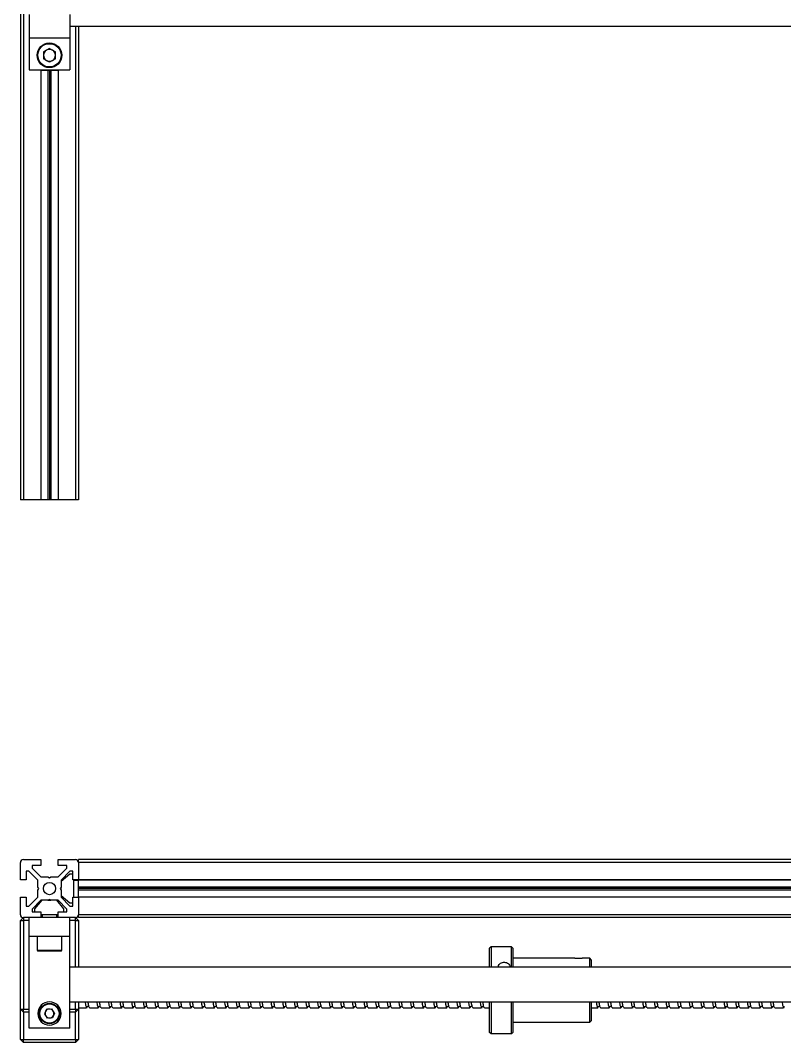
# Model space of a CAD drawing. Header units: millimetres. Extents: x -190 to 12889, y -227 to 3957.
# Drawn here: x 3207 to 3470.1, y 1594.7 to 1946.6 of the extents above; entities that cross this region are included whole.
import ezdxf

# ---------------------------------------------------------------- set-up
doc = ezdxf.new("R2010")
doc.units = ezdxf.units.MM
doc.header["$LTSCALE"] = 0.7
doc.layers.get('0').update_dxf_attribs({"color": 255})

msp = doc.modelspace()

# ---------------------------------------------------------------- linework, layer by layer
at = {"color": 7, "linetype": 'Continuous', "lineweight": 25}
for p, q in [((3206.9683, 1981.5755), (3206.9683, 1781.5755)), ((3209.9683, 1948.5755), (3209.9683, 1940.5755)), ((3223.9683, 1948.5755), (3223.9683, 1940.5755)), ((3223.9683, 1944.5755), (3629.9683, 1944.5755)), ((3226.9683, 1944.5755), (3226.9683, 1781.5755)), ((3209.9683, 1940.5755), (3223.9683, 1940.5755)), ((3209.9683, 1940.5755), (3209.9683, 1929.5755)), ((3223.9683, 1940.5755), (3223.9683, 1929.5755)), ((3216.9683, 1936.9334), (3214.9263, 1935.7544)), ((3214.9263, 1935.7544), (3214.9263, 1933.3965)), ((3216.9683, 1936.9334), (3219.0103, 1935.7544)), ((3219.0103, 1933.3965), (3219.0103, 1935.7544)), ((3216.9683, 1932.2176), (3214.9263, 1933.3965)), ((3219.0103, 1933.3965), (3216.9683, 1932.2176)), ((3209.9683, 1929.5755), (3223.9683, 1929.5755)), ((3213.9683, 1929.5755), (3213.9683, 1781.5755)), ((3219.9683, 1929.3255), (3213.9683, 1929.3255)), ((3214.029, 1929.3255), (3214.029, 1781.5755)), ((3216.4487, 1929.3255), (3216.4487, 1781.5755)), ((3216.9683, 1929.3255), (3216.9683, 1781.5755)), ((3217.488, 1929.3255), (3217.488, 1781.5755)), ((3219.9077, 1929.3255), (3219.9077, 1781.5755)), ((3219.9683, 1929.5755), (3219.9683, 1781.5755)), ((3207.9683, 1781.5755), (3206.9683, 1781.5755)), ((3213.9683, 1781.5755), (3207.9683, 1781.5755)), ((3214.029, 1781.5755), (3213.9683, 1781.5755)), ((3216.4487, 1781.5755), (3214.029, 1781.5755)), ((3216.9683, 1781.5755), (3216.4487, 1781.5755)), ((3217.488, 1781.5755), (3216.9683, 1781.5755)), ((3219.9077, 1781.5755), (3217.488, 1781.5755)), ((3219.9683, 1781.5755), (3219.9077, 1781.5755)), ((3225.9683, 1781.5755), (3219.9683, 1781.5755)), ((3226.9683, 1781.5755), (3225.9683, 1781.5755)), ((3207.9683, 1657.6924), (3213.9683, 1657.6924)), ((3213.9683, 1657.6924), (3213.9683, 1655.6924)), ((3219.9683, 1655.6924), (3219.9683, 1657.6924)), ((3219.9683, 1657.6924), (3225.9683, 1657.6924)), ((3626.9683, 1657.6924), (3226.9683, 1657.6924)), ((3226.9683, 1656.6924), (3226.9683, 1657.6924)), ((3206.9683, 1650.6924), (3206.9683, 1656.6924)), ((3210.9683, 1655.6924), (3210.9683, 1654.753)), ((3213.9683, 1655.6924), (3210.9683, 1655.6924)), ((3210.9683, 1654.753), (3214.029, 1651.6924)), ((3219.9077, 1651.6924), (3222.9683, 1654.753)), ((3222.9683, 1655.6924), (3219.9683, 1655.6924)), ((3222.9683, 1654.753), (3222.9683, 1655.6924)), ((3226.9683, 1656.6924), (3226.9683, 1650.6924)), ((3626.9683, 1656.6924), (3226.9683, 1656.6924)), ((3208.9683, 1650.6924), (3206.9683, 1650.6924)), ((3209.9077, 1653.6924), (3208.9683, 1653.6924)), ((3208.9683, 1653.6924), (3208.9683, 1650.6924)), ((3212.9683, 1650.6317), (3209.9077, 1653.6924)), ((3212.9683, 1648.212), (3212.9683, 1650.6317)), ((3214.029, 1651.6924), (3216.4487, 1651.6924)), ((3216.4487, 1651.6924), (3216.9683, 1651.3924)), ((3216.9683, 1651.3924), (3217.488, 1651.6924)), ((3217.488, 1651.6924), (3219.9077, 1651.6924)), ((3224.029, 1653.6924), (3220.9683, 1650.6317)), ((3223.9683, 1652.6924), (3220.9683, 1650.1924)), ((3220.9683, 1650.6317), (3220.9683, 1648.212)), ((3224.9683, 1652.6924), (3223.9683, 1652.6924)), ((3224.9683, 1653.6924), (3224.029, 1653.6924)), ((3224.9683, 1650.6924), (3224.9683, 1653.6924)), ((3226.9683, 1650.6924), (3224.9683, 1650.6924)), ((3225.2683, 1650.5924), (3225.2683, 1644.7924)), ((3225.2683, 1650.5924), (3226.9683, 1650.5924)), ((3225.9683, 1650.6924), (3225.9683, 1650.5924)), ((3626.9683, 1650.6924), (3226.9683, 1650.6924)), ((3226.9683, 1650.6317), (3226.9683, 1650.6924)), ((3626.9683, 1650.6317), (3226.9683, 1650.6317)), ((3226.9683, 1648.212), (3226.9683, 1650.6317)), ((3213.2683, 1647.6924), (3212.9683, 1648.212)), ((3212.9683, 1647.1728), (3213.2683, 1647.6924)), ((3212.9683, 1644.753), (3212.9683, 1647.1728)), ((3220.9683, 1648.212), (3220.6683, 1647.6924)), ((3220.6683, 1647.6924), (3220.9683, 1647.1728)), ((3220.9683, 1647.1728), (3220.9683, 1648.212)), ((3220.9683, 1647.1728), (3220.9683, 1644.753)), ((3626.9683, 1648.212), (3226.9683, 1648.212)), ((3226.9683, 1647.6924), (3226.9683, 1648.212)), ((3626.9683, 1647.6924), (3226.9683, 1647.6924)), ((3226.9683, 1647.1728), (3226.9683, 1647.6924)), ((3626.9683, 1647.1728), (3226.9683, 1647.1728)), ((3226.9683, 1644.753), (3226.9683, 1647.1728)), ((3206.9683, 1638.6924), (3206.9683, 1644.6924)), ((3206.9683, 1644.6924), (3208.9683, 1644.6924)), ((3208.9683, 1644.6924), (3208.9683, 1641.6924)), ((3209.9077, 1641.6924), (3212.9683, 1644.753)), ((3214.029, 1643.6924), (3210.9683, 1640.6317)), ((3211.9683, 1640.6924), (3214.4683, 1643.6924)), ((3216.4487, 1643.6924), (3214.029, 1643.6924)), ((3216.9683, 1643.9924), (3216.4487, 1643.6924)), ((3216.4487, 1643.6924), (3217.488, 1643.6924)), ((3217.488, 1643.6924), (3216.9683, 1643.9924)), ((3219.9077, 1643.6924), (3217.488, 1643.6924)), ((3221.9683, 1640.6924), (3219.4683, 1643.6924)), ((3222.9683, 1640.6317), (3219.9077, 1643.6924)), ((3223.9683, 1642.6924), (3220.9683, 1645.1924)), ((3220.9683, 1644.753), (3224.029, 1641.6924)), ((3224.9683, 1641.6924), (3224.9683, 1644.6924)), ((3224.9683, 1644.6924), (3226.9683, 1644.6924)), ((3225.2683, 1644.7924), (3226.9683, 1644.7924)), ((3225.9683, 1644.7924), (3225.9683, 1644.6924)), ((3626.9683, 1644.753), (3226.9683, 1644.753)), ((3226.9683, 1644.6924), (3226.9683, 1644.753)), ((3226.9683, 1644.6924), (3226.9683, 1638.6924)), ((3626.9683, 1644.6924), (3226.9683, 1644.6924)), ((3208.9683, 1641.6924), (3209.9077, 1641.6924)), ((3210.9683, 1640.6317), (3210.9683, 1639.6924)), ((3211.9683, 1639.6924), (3211.9683, 1640.6924)), ((3221.9683, 1639.6924), (3221.9683, 1640.6924)), ((3222.9683, 1639.6924), (3222.9683, 1640.6317)), ((3224.9683, 1642.6924), (3223.9683, 1642.6924)), ((3224.029, 1641.6924), (3224.9683, 1641.6924)), ((3207.9683, 1637.6924), (3206.9683, 1636.6924)), ((3206.9683, 1636.6924), (3207.9683, 1636.6924)), ((3206.9683, 1606.1924), (3206.9683, 1636.6924)), ((3213.9683, 1637.6924), (3207.9683, 1637.6924)), ((3207.9683, 1637.6924), (3207.9683, 1636.6924)), ((3209.9683, 1636.6924), (3207.9683, 1636.6924)), ((3207.9683, 1636.6924), (3207.9683, 1606.1924)), ((3209.9683, 1631.1924), (3209.9683, 1637.6924)), ((3210.9683, 1639.6924), (3213.9683, 1639.6924)), ((3213.9683, 1639.6924), (3213.9683, 1637.6924)), ((3219.9683, 1638.6924), (3213.9683, 1638.6924)), ((3219.9683, 1637.6924), (3213.9683, 1637.6924)), ((3214.4683, 1638.6924), (3214.4683, 1637.6924)), ((3219.4683, 1637.6924), (3219.4683, 1638.6924)), ((3219.9683, 1637.6924), (3219.9683, 1639.6924)), ((3219.9683, 1639.6924), (3222.9683, 1639.6924)), ((3225.9683, 1637.6924), (3219.9683, 1637.6924)), ((3223.9683, 1631.1924), (3223.9683, 1637.6924)), ((3225.9683, 1636.6924), (3223.9683, 1636.6924)), ((3225.9683, 1636.6924), (3225.9683, 1637.6924)), ((3226.9683, 1636.6924), (3225.9683, 1637.6924)), ((3225.9683, 1620.6924), (3225.9683, 1636.6924)), ((3225.9683, 1636.6924), (3226.9683, 1636.6924)), ((3626.9683, 1638.6924), (3226.9683, 1638.6924)), ((3226.9683, 1637.6924), (3226.9683, 1638.6924)), ((3626.9683, 1637.6924), (3226.9683, 1637.6924)), ((3226.9683, 1636.6924), (3226.9683, 1620.6924)), ((3223.9683, 1631.1924), (3209.9683, 1631.1924)), ((3209.9683, 1599.6924), (3209.9683, 1631.1924)), ((3212.7183, 1631.1924), (3212.7183, 1626.4424)), ((3221.2183, 1626.4424), (3221.2183, 1631.1924)), ((3223.9683, 1599.6924), (3223.9683, 1631.1924)), ((3217.3268, 1626.1924), (3212.9683, 1626.1924)), ((3220.9683, 1626.1924), (3217.3268, 1626.1924)), ((3369.0496, 1627.6924), (3368.5496, 1627.1924)), ((3368.5496, 1620.6924), (3368.5496, 1627.1924)), ((3369.0496, 1627.6924), (3369.0496, 1620.6924)), ((3376.0496, 1627.6924), (3369.0496, 1627.6924)), ((3376.0496, 1620.6924), (3376.0496, 1627.6924)), ((3376.0496, 1627.6924), (3376.5496, 1627.1924)), ((3376.5496, 1627.1924), (3376.5496, 1620.6924)), ((3397.9223, 1623.6924), (3376.5496, 1623.6924)), ((3403.0496, 1623.6924), (3400.4064, 1623.6924)), ((3403.5496, 1623.1924), (3403.0496, 1623.6924)), ((3403.0496, 1620.6924), (3403.0496, 1623.6924)), ((3403.5496, 1623.1924), (3403.5496, 1620.6924)), ((3629.9683, 1620.6924), (3223.9683, 1620.6924)), ((3223.9683, 1608.6924), (3629.9683, 1608.6924)), ((3225.9683, 1606.1924), (3225.9683, 1608.6924)), ((3226.9683, 1608.6924), (3226.9683, 1606.1924)), ((3368.5496, 1598.1924), (3368.5496, 1608.6924)), ((3369.0496, 1608.6924), (3369.0496, 1597.6924)), ((3376.0496, 1597.6924), (3376.0496, 1608.6924)), ((3376.5496, 1608.6924), (3376.5496, 1598.1924)), ((3403.0496, 1601.6924), (3403.0496, 1608.6924)), ((3403.5496, 1608.6924), (3403.5496, 1602.1924)), ((3206.9683, 1606.1924), (3207.9683, 1606.1924)), ((3206.9683, 1606.1924), (3207.9683, 1605.1924)), ((3206.9683, 1595.6924), (3206.9683, 1606.1924)), ((3207.9683, 1606.1924), (3209.9683, 1606.1924)), ((3207.9683, 1605.1924), (3207.9683, 1606.1924)), ((3209.9683, 1605.1924), (3207.9683, 1605.1924)), ((3207.9683, 1605.1924), (3207.9683, 1595.6924)), ((3215.9721, 1606.1591), (3215.2, 1604.563)), ((3215.9721, 1606.1591), (3217.7405, 1606.2885)), ((3218.7367, 1604.8217), (3217.7405, 1606.2885)), ((3218.7367, 1604.8217), (3217.9645, 1603.2256)), ((3223.9683, 1606.1924), (3225.9683, 1606.1924)), ((3225.9683, 1605.1924), (3223.9683, 1605.1924)), ((3225.9683, 1606.1924), (3226.9683, 1606.1924)), ((3225.9683, 1606.1924), (3225.9683, 1605.1924)), ((3225.9683, 1605.1924), (3226.9683, 1606.1924)), ((3225.9683, 1595.6924), (3225.9683, 1605.1924)), ((3226.9683, 1606.6924), (3229.764, 1606.6924)), ((3226.9683, 1606.1924), (3226.9683, 1595.6924)), ((3230.764, 1606.6924), (3233.764, 1606.6924)), ((3234.764, 1606.6924), (3237.764, 1606.6924)), ((3238.764, 1606.6924), (3241.764, 1606.6924)), ((3242.764, 1606.6924), (3245.764, 1606.6924)), ((3246.764, 1606.6924), (3249.764, 1606.6924)), ((3250.764, 1606.6924), (3253.764, 1606.6924)), ((3254.764, 1606.6924), (3257.764, 1606.6924)), ((3258.764, 1606.6924), (3261.764, 1606.6924)), ((3262.764, 1606.6924), (3265.764, 1606.6924)), ((3266.764, 1606.6924), (3269.764, 1606.6924)), ((3270.764, 1606.6924), (3273.764, 1606.6924)), ((3274.764, 1606.6924), (3277.764, 1606.6924)), ((3278.764, 1606.6924), (3281.764, 1606.6924)), ((3282.764, 1606.6924), (3285.764, 1606.6924)), ((3286.764, 1606.6924), (3289.764, 1606.6924)), ((3290.764, 1606.6924), (3293.764, 1606.6924)), ((3294.764, 1606.6924), (3297.764, 1606.6924)), ((3298.764, 1606.6924), (3301.764, 1606.6924)), ((3302.764, 1606.6924), (3305.764, 1606.6924)), ((3306.764, 1606.6924), (3309.764, 1606.6924)), ((3310.764, 1606.6924), (3313.764, 1606.6924)), ((3314.764, 1606.6924), (3317.764, 1606.6924)), ((3318.764, 1606.6924), (3321.764, 1606.6924)), ((3322.764, 1606.6924), (3325.764, 1606.6924)), ((3326.764, 1606.6924), (3329.764, 1606.6924)), ((3330.764, 1606.6924), (3333.764, 1606.6924)), ((3334.764, 1606.6924), (3337.764, 1606.6924)), ((3338.764, 1606.6924), (3341.764, 1606.6924)), ((3342.764, 1606.6924), (3345.764, 1606.6924)), ((3346.764, 1606.6924), (3349.764, 1606.6924)), ((3350.764, 1606.6924), (3353.764, 1606.6924)), ((3354.764, 1606.6924), (3357.764, 1606.6924)), ((3358.764, 1606.6924), (3361.764, 1606.6924)), ((3362.764, 1606.6924), (3365.764, 1606.6924)), ((3366.764, 1606.6924), (3368.5496, 1606.6924)), ((3403.5496, 1606.6924), (3405.764, 1606.6924)), ((3406.764, 1606.6924), (3409.764, 1606.6924)), ((3410.764, 1606.6924), (3413.764, 1606.6924)), ((3414.764, 1606.6924), (3417.764, 1606.6924)), ((3418.764, 1606.6924), (3421.764, 1606.6924)), ((3422.764, 1606.6924), (3425.764, 1606.6924)), ((3426.764, 1606.6924), (3429.764, 1606.6924)), ((3430.764, 1606.6924), (3433.764, 1606.6924)), ((3434.764, 1606.6924), (3437.764, 1606.6924)), ((3438.764, 1606.6924), (3441.764, 1606.6924)), ((3442.764, 1606.6924), (3445.764, 1606.6924)), ((3446.764, 1606.6924), (3449.764, 1606.6924)), ((3450.764, 1606.6924), (3453.764, 1606.6924)), ((3454.764, 1606.6924), (3457.764, 1606.6924)), ((3458.764, 1606.6924), (3461.764, 1606.6924)), ((3462.764, 1606.6924), (3465.764, 1606.6924)), ((3466.764, 1606.6924), (3469.764, 1606.6924)), ((3215.2, 1604.563), (3216.1962, 1603.0963)), ((3217.9645, 1603.2256), (3216.1962, 1603.0963)), ((3376.5496, 1601.6924), (3397.9379, 1601.6924)), ((3400.422, 1601.6924), (3403.0496, 1601.6924)), ((3403.0496, 1601.6924), (3403.5496, 1602.1924)), ((3223.9683, 1599.6924), (3209.9683, 1599.6924)), ((3369.0496, 1597.6924), (3368.5496, 1598.1924)), ((3376.0496, 1597.6924), (3369.0496, 1597.6924)), ((3376.0496, 1597.6924), (3376.5496, 1598.1924)), ((3206.9683, 1595.6924), (3207.9683, 1595.6924)), ((3206.9683, 1595.6924), (3207.9683, 1594.6924)), ((3207.9683, 1595.6924), (3225.9683, 1595.6924)), ((3207.9683, 1594.6924), (3207.9683, 1595.6924)), ((3225.9683, 1594.6924), (3207.9683, 1594.6924)), ((3225.9683, 1595.6924), (3226.9683, 1595.6924)), ((3225.9683, 1595.6924), (3225.9683, 1594.6924)), ((3225.9683, 1594.6924), (3226.9683, 1595.6924))]:
    msp.add_line(p, q, dxfattribs=at)
at = {"color": 8, "linetype": 'Continuous', "lineweight": 25}
for p, q in [((3207.9683, 1980.5755), (3207.9683, 1781.5755)), ((3225.9683, 1944.5755), (3225.9683, 1781.5755)), ((3212.7183, 1626.4424), (3217.3492, 1626.4424)), ((3217.3492, 1626.4424), (3221.2183, 1626.4424))]:
    msp.add_line(p, q, dxfattribs=at)
at = {"color": 7, "linetype": 'Continuous', "lineweight": 25}
for centre, radius in [((3216.9683, 1934.5755), 4.25), ((3216.9683, 1934.5755), 4), ((3216.9683, 1647.6924), 2.1), ((3216.9683, 1604.6924), 3.5), ((3216.9683, 1604.6924), 3.3)]:
    msp.add_circle(centre, radius, dxfattribs=at)
for centre, radius, start, end in [((3216.9683, 1934.5755), 2.042, 120, 180), ((3216.9683, 1934.5755), 2.042, 60, 120), ((3216.9683, 1934.5755), 2.042, 0, 60), ((3216.9683, 1934.5755), 2.042, 180, 240), ((3216.9683, 1934.5755), 2.042, 240, 300), ((3216.9683, 1934.5755), 2.042, 300, 0), ((3207.9683, 1656.6924), 1, 90, 180), ((3225.9683, 1656.6924), 1, 0, 90), ((3207.9683, 1638.6924), 1, 180, 270), ((3225.9683, 1638.6924), 1, 270, 360), ((3212.9683, 1626.4424), 0.25, 180, 270), ((3220.9683, 1626.4424), 0.25, 270, 0), ((3216.9683, 1604.6924), 4, 0, 180), ((3216.9683, 1604.6924), 4, 180, 0), ((3216.9683, 1604.6924), 1.5355, 154.184135, 214.184135), ((3216.9683, 1604.6924), 1.5355, 94.184135, 154.184135), ((3216.9683, 1604.6924), 1.5355, 34.184135, 94.184135), ((3216.9683, 1604.6924), 1.5355, 334.184135, 34.184135), ((3216.9683, 1604.6924), 1.5355, 214.184135, 274.184135), ((3216.9683, 1604.6924), 1.5355, 274.184135, 334.184135)]:
    msp.add_arc(centre, radius, start, end, dxfattribs=at)
for points, knots in [([(3371.4732, 1620.6924), (3371.5204, 1620.8926), (3371.6176, 1621.3043), (3372.0397, 1621.8181), (3372.6208, 1622.1886), (3373.3128, 1622.3637), (3374.0279, 1622.3271), (3374.6912, 1622.0843), (3375.2171, 1621.6565), (3375.5444, 1621.1685), (3375.5869, 1620.8221), (3375.6028, 1620.6924)], [0, 0, 0, 0, 0.110527182, 0.227304403, 0.34462922, 0.461975601, 0.578775876, 0.695316783, 0.812287277, 0.929707394, 1, 1, 1, 1]), ([(3400.4064, 1623.6906), (3400.4107, 1623.6911), (3400.428, 1623.693), (3400.3138, 1623.6801), (3400.0754, 1623.6571), (3399.7253, 1623.6328), (3399.3149, 1623.6193), (3398.8888, 1623.6221), (3398.4949, 1623.6401), (3398.1789, 1623.6651), (3397.9636, 1623.6875), (3397.936, 1623.6907), (3397.9223, 1623.6924)], [0, 0, 0, 0, 0.03605996, 0.14270461, 0.24959418, 0.35708555, 0.46460386, 0.57152167, 0.67815146, 0.78525182, 0.89284895, 1, 1, 1, 1]), ([(3229.2336, 1608.6924), (3229.3168, 1608.185), (3229.4868, 1607.1491), (3229.707, 1606.6077), (3229.9031, 1606.6544), (3230.0089, 1607.1628), (3230.0291, 1607.2599)], [0, 0, 0, 0, 0.29661288, 0.60559293, 0.92468483, 1, 1, 1, 1]), ([(3230.764, 1606.7692), (3230.7461, 1606.7456), (3230.6444, 1606.6114), (3230.4876, 1607.2005), (3230.3171, 1608.2019), (3230.2336, 1608.6924)], [0, 0, 0, 0, 0.09810158, 0.55825988, 1, 1, 1, 1]), ([(3233.2336, 1608.6924), (3233.3168, 1608.185), (3233.4868, 1607.1491), (3233.707, 1606.6077), (3233.9031, 1606.6544), (3234.0089, 1607.1628), (3234.0291, 1607.2599)], [0, 0, 0, 0, 0.296612882, 0.60559293, 0.924684828, 1, 1, 1, 1]), ([(3234.764, 1606.7692), (3234.7461, 1606.7456), (3234.6444, 1606.6114), (3234.4876, 1607.2005), (3234.3171, 1608.2019), (3234.2336, 1608.6924)], [0, 0, 0, 0, 0.09810158, 0.55825988, 1, 1, 1, 1]), ([(3237.2336, 1608.6924), (3237.3168, 1608.185), (3237.4868, 1607.1491), (3237.707, 1606.6077), (3237.9031, 1606.6544), (3238.0089, 1607.1628), (3238.0291, 1607.2599)], [0, 0, 0, 0, 0.29661288, 0.60559293, 0.92468483, 1, 1, 1, 1]), ([(3238.764, 1606.7692), (3238.7461, 1606.7456), (3238.6444, 1606.6114), (3238.4876, 1607.2005), (3238.3171, 1608.2019), (3238.2336, 1608.6924)], [0, 0, 0, 0, 0.09810158, 0.55825988, 1, 1, 1, 1]), ([(3241.2336, 1608.6924), (3241.3168, 1608.185), (3241.4868, 1607.1491), (3241.707, 1606.6077), (3241.9031, 1606.6544), (3242.0089, 1607.1628), (3242.0291, 1607.2599)], [0, 0, 0, 0, 0.29661288, 0.60559293, 0.92468483, 1, 1, 1, 1]), ([(3242.764, 1606.7692), (3242.7461, 1606.7456), (3242.6444, 1606.6114), (3242.4876, 1607.2005), (3242.3171, 1608.2019), (3242.2336, 1608.6924)], [0, 0, 0, 0, 0.09810158, 0.55825988, 1, 1, 1, 1]), ([(3245.2336, 1608.6924), (3245.3168, 1608.185), (3245.4868, 1607.1491), (3245.707, 1606.6077), (3245.9031, 1606.6544), (3246.0089, 1607.1628), (3246.0291, 1607.2599)], [0, 0, 0, 0, 0.29661288, 0.60559293, 0.92468483, 1, 1, 1, 1]), ([(3246.764, 1606.7692), (3246.7461, 1606.7456), (3246.6444, 1606.6114), (3246.4876, 1607.2005), (3246.3171, 1608.2019), (3246.2336, 1608.6924)], [0, 0, 0, 0, 0.09810158, 0.55825988, 1, 1, 1, 1]), ([(3249.2336, 1608.6924), (3249.3168, 1608.185), (3249.4868, 1607.1491), (3249.707, 1606.6077), (3249.9031, 1606.6544), (3250.0089, 1607.1628), (3250.0291, 1607.2599)], [0, 0, 0, 0, 0.296612882, 0.60559293, 0.924684828, 1, 1, 1, 1]), ([(3250.764, 1606.7692), (3250.7461, 1606.7456), (3250.6444, 1606.6114), (3250.4876, 1607.2005), (3250.3171, 1608.2019), (3250.2336, 1608.6924)], [0, 0, 0, 0, 0.09810158, 0.55825988, 1, 1, 1, 1]), ([(3253.2336, 1608.6924), (3253.3168, 1608.185), (3253.4868, 1607.1491), (3253.707, 1606.6077), (3253.9031, 1606.6544), (3254.0089, 1607.1628), (3254.0291, 1607.2599)], [0, 0, 0, 0, 0.296612882, 0.60559293, 0.924684828, 1, 1, 1, 1]), ([(3254.764, 1606.7692), (3254.7461, 1606.7456), (3254.6444, 1606.6114), (3254.4876, 1607.2005), (3254.3171, 1608.2019), (3254.2336, 1608.6924)], [0, 0, 0, 0, 0.09810158, 0.55825988, 1, 1, 1, 1]), ([(3257.2336, 1608.6924), (3257.3168, 1608.185), (3257.4868, 1607.1491), (3257.707, 1606.6077), (3257.9031, 1606.6544), (3258.0089, 1607.1628), (3258.0291, 1607.2599)], [0, 0, 0, 0, 0.29661288, 0.60559293, 0.92468483, 1, 1, 1, 1]), ([(3258.764, 1606.7692), (3258.7461, 1606.7456), (3258.6444, 1606.6114), (3258.4876, 1607.2005), (3258.3171, 1608.2019), (3258.2336, 1608.6924)], [0, 0, 0, 0, 0.09810158, 0.55825988, 1, 1, 1, 1]), ([(3261.2336, 1608.6924), (3261.3168, 1608.185), (3261.4868, 1607.1491), (3261.707, 1606.6077), (3261.9031, 1606.6544), (3262.0089, 1607.1628), (3262.0291, 1607.2599)], [0, 0, 0, 0, 0.296612882, 0.60559293, 0.924684828, 1, 1, 1, 1]), ([(3262.764, 1606.7692), (3262.7461, 1606.7456), (3262.6444, 1606.6114), (3262.4876, 1607.2005), (3262.3171, 1608.2019), (3262.2336, 1608.6924)], [0, 0, 0, 0, 0.098101577, 0.558259885, 1, 1, 1, 1]), ([(3265.2336, 1608.6924), (3265.3168, 1608.185), (3265.4868, 1607.1491), (3265.707, 1606.6077), (3265.9031, 1606.6544), (3266.0089, 1607.1628), (3266.0291, 1607.2599)], [0, 0, 0, 0, 0.296612882, 0.60559293, 0.924684828, 1, 1, 1, 1]), ([(3266.764, 1606.7692), (3266.7461, 1606.7456), (3266.6444, 1606.6114), (3266.4876, 1607.2005), (3266.3171, 1608.2019), (3266.2336, 1608.6924)], [0, 0, 0, 0, 0.09810158, 0.55825988, 1, 1, 1, 1]), ([(3269.2336, 1608.6924), (3269.3168, 1608.185), (3269.4868, 1607.1491), (3269.707, 1606.6077), (3269.9031, 1606.6544), (3270.0089, 1607.1628), (3270.0291, 1607.2599)], [0, 0, 0, 0, 0.29661288, 0.60559293, 0.92468483, 1, 1, 1, 1]), ([(3270.764, 1606.7692), (3270.7461, 1606.7456), (3270.6444, 1606.6114), (3270.4876, 1607.2005), (3270.3171, 1608.2019), (3270.2336, 1608.6924)], [0, 0, 0, 0, 0.09810158, 0.55825988, 1, 1, 1, 1]), ([(3273.2336, 1608.6924), (3273.3168, 1608.185), (3273.4868, 1607.1491), (3273.707, 1606.6077), (3273.9031, 1606.6544), (3274.0089, 1607.1628), (3274.0291, 1607.2599)], [0, 0, 0, 0, 0.296612882, 0.60559293, 0.924684828, 1, 1, 1, 1]), ([(3274.764, 1606.7692), (3274.7461, 1606.7456), (3274.6444, 1606.6114), (3274.4876, 1607.2005), (3274.3171, 1608.2019), (3274.2336, 1608.6924)], [0, 0, 0, 0, 0.09810158, 0.55825988, 1, 1, 1, 1]), ([(3277.2336, 1608.6924), (3277.3168, 1608.185), (3277.4868, 1607.1491), (3277.707, 1606.6077), (3277.9031, 1606.6544), (3278.0089, 1607.1628), (3278.0291, 1607.2599)], [0, 0, 0, 0, 0.29661288, 0.60559293, 0.92468483, 1, 1, 1, 1]), ([(3278.764, 1606.7692), (3278.7461, 1606.7456), (3278.6444, 1606.6114), (3278.4876, 1607.2005), (3278.3171, 1608.2019), (3278.2336, 1608.6924)], [0, 0, 0, 0, 0.098101577, 0.558259885, 1, 1, 1, 1]), ([(3281.2336, 1608.6924), (3281.3168, 1608.185), (3281.4868, 1607.1491), (3281.707, 1606.6077), (3281.9031, 1606.6544), (3282.0089, 1607.1628), (3282.0291, 1607.2599)], [0, 0, 0, 0, 0.29661288, 0.60559293, 0.92468483, 1, 1, 1, 1]), ([(3282.764, 1606.7692), (3282.7461, 1606.7456), (3282.6444, 1606.6114), (3282.4876, 1607.2005), (3282.3171, 1608.2019), (3282.2336, 1608.6924)], [0, 0, 0, 0, 0.098101577, 0.558259885, 1, 1, 1, 1]), ([(3285.2336, 1608.6924), (3285.3168, 1608.185), (3285.4868, 1607.1491), (3285.707, 1606.6077), (3285.9031, 1606.6544), (3286.0089, 1607.1628), (3286.0291, 1607.2599)], [0, 0, 0, 0, 0.296612882, 0.60559293, 0.924684828, 1, 1, 1, 1]), ([(3286.764, 1606.7692), (3286.7461, 1606.7456), (3286.6444, 1606.6114), (3286.4876, 1607.2005), (3286.3171, 1608.2019), (3286.2336, 1608.6924)], [0, 0, 0, 0, 0.09810158, 0.55825988, 1, 1, 1, 1]), ([(3289.2336, 1608.6924), (3289.3168, 1608.185), (3289.4868, 1607.1491), (3289.707, 1606.6077), (3289.9031, 1606.6544), (3290.0089, 1607.1628), (3290.0291, 1607.2599)], [0, 0, 0, 0, 0.29661288, 0.60559293, 0.92468483, 1, 1, 1, 1]), ([(3290.764, 1606.7692), (3290.7461, 1606.7456), (3290.6444, 1606.6114), (3290.4876, 1607.2005), (3290.3171, 1608.2019), (3290.2336, 1608.6924)], [0, 0, 0, 0, 0.09810158, 0.55825988, 1, 1, 1, 1]), ([(3293.2336, 1608.6924), (3293.3168, 1608.185), (3293.4868, 1607.1491), (3293.707, 1606.6077), (3293.9031, 1606.6544), (3294.0089, 1607.1628), (3294.0291, 1607.2599)], [0, 0, 0, 0, 0.296612882, 0.60559293, 0.924684828, 1, 1, 1, 1]), ([(3294.764, 1606.7692), (3294.7461, 1606.7456), (3294.6444, 1606.6114), (3294.4876, 1607.2005), (3294.3171, 1608.2019), (3294.2336, 1608.6924)], [0, 0, 0, 0, 0.09810158, 0.55825988, 1, 1, 1, 1]), ([(3297.2336, 1608.6924), (3297.3168, 1608.185), (3297.4868, 1607.1491), (3297.707, 1606.6077), (3297.9031, 1606.6544), (3298.0089, 1607.1628), (3298.0291, 1607.2599)], [0, 0, 0, 0, 0.296612882, 0.60559293, 0.924684828, 1, 1, 1, 1]), ([(3298.764, 1606.7692), (3298.7461, 1606.7456), (3298.6444, 1606.6114), (3298.4876, 1607.2005), (3298.3171, 1608.2019), (3298.2336, 1608.6924)], [0, 0, 0, 0, 0.098101577, 0.558259885, 1, 1, 1, 1]), ([(3301.2336, 1608.6924), (3301.3168, 1608.185), (3301.4868, 1607.1491), (3301.707, 1606.6077), (3301.9031, 1606.6544), (3302.0089, 1607.1628), (3302.0291, 1607.2599)], [0, 0, 0, 0, 0.296612882, 0.60559293, 0.924684828, 1, 1, 1, 1]), ([(3302.764, 1606.7692), (3302.7461, 1606.7456), (3302.6444, 1606.6114), (3302.4876, 1607.2005), (3302.3171, 1608.2019), (3302.2336, 1608.6924)], [0, 0, 0, 0, 0.098101577, 0.558259885, 1, 1, 1, 1]), ([(3305.2336, 1608.6924), (3305.3168, 1608.185), (3305.4868, 1607.1491), (3305.707, 1606.6077), (3305.9031, 1606.6544), (3306.0089, 1607.1628), (3306.0291, 1607.2599)], [0, 0, 0, 0, 0.29661288, 0.60559293, 0.92468483, 1, 1, 1, 1]), ([(3306.764, 1606.7692), (3306.7461, 1606.7456), (3306.6444, 1606.6114), (3306.4876, 1607.2005), (3306.3171, 1608.2019), (3306.2336, 1608.6924)], [0, 0, 0, 0, 0.098101577, 0.558259885, 1, 1, 1, 1]), ([(3309.2336, 1608.6924), (3309.3168, 1608.185), (3309.4868, 1607.1491), (3309.707, 1606.6077), (3309.9031, 1606.6544), (3310.0089, 1607.1628), (3310.0291, 1607.2599)], [0, 0, 0, 0, 0.29661288, 0.60559293, 0.92468483, 1, 1, 1, 1]), ([(3310.764, 1606.7692), (3310.7461, 1606.7456), (3310.6444, 1606.6114), (3310.4876, 1607.2005), (3310.3171, 1608.2019), (3310.2336, 1608.6924)], [0, 0, 0, 0, 0.09810158, 0.55825988, 1, 1, 1, 1]), ([(3313.2336, 1608.6924), (3313.3168, 1608.185), (3313.4868, 1607.1491), (3313.707, 1606.6077), (3313.9031, 1606.6544), (3314.0089, 1607.1628), (3314.0291, 1607.2599)], [0, 0, 0, 0, 0.296612882, 0.60559293, 0.924684828, 1, 1, 1, 1]), ([(3314.764, 1606.7692), (3314.7461, 1606.7456), (3314.6444, 1606.6114), (3314.4876, 1607.2005), (3314.3171, 1608.2019), (3314.2336, 1608.6924)], [0, 0, 0, 0, 0.09810158, 0.55825988, 1, 1, 1, 1]), ([(3317.2336, 1608.6924), (3317.3168, 1608.185), (3317.4868, 1607.1491), (3317.707, 1606.6077), (3317.9031, 1606.6544), (3318.0089, 1607.1628), (3318.0291, 1607.2599)], [0, 0, 0, 0, 0.296612882, 0.60559293, 0.924684828, 1, 1, 1, 1]), ([(3318.764, 1606.7692), (3318.7461, 1606.7456), (3318.6444, 1606.6114), (3318.4876, 1607.2005), (3318.3171, 1608.2019), (3318.2336, 1608.6924)], [0, 0, 0, 0, 0.09810158, 0.55825988, 1, 1, 1, 1]), ([(3321.2336, 1608.6924), (3321.3168, 1608.185), (3321.4868, 1607.1491), (3321.707, 1606.6077), (3321.9031, 1606.6544), (3322.0089, 1607.1628), (3322.0291, 1607.2599)], [0, 0, 0, 0, 0.29661288, 0.60559293, 0.92468483, 1, 1, 1, 1]), ([(3322.764, 1606.7692), (3322.7461, 1606.7456), (3322.6444, 1606.6114), (3322.4876, 1607.2005), (3322.3171, 1608.2019), (3322.2336, 1608.6924)], [0, 0, 0, 0, 0.098101577, 0.558259885, 1, 1, 1, 1]), ([(3325.2336, 1608.6924), (3325.3168, 1608.185), (3325.4868, 1607.1491), (3325.707, 1606.6077), (3325.9031, 1606.6544), (3326.0089, 1607.1628), (3326.0291, 1607.2599)], [0, 0, 0, 0, 0.29661288, 0.60559293, 0.92468483, 1, 1, 1, 1]), ([(3326.764, 1606.7692), (3326.7461, 1606.7456), (3326.6444, 1606.6114), (3326.4876, 1607.2005), (3326.3171, 1608.2019), (3326.2336, 1608.6924)], [0, 0, 0, 0, 0.098101577, 0.558259885, 1, 1, 1, 1]), ([(3329.2336, 1608.6924), (3329.3168, 1608.185), (3329.4868, 1607.1491), (3329.707, 1606.6077), (3329.9031, 1606.6544), (3330.0089, 1607.1628), (3330.0291, 1607.2599)], [0, 0, 0, 0, 0.29661288, 0.60559293, 0.92468483, 1, 1, 1, 1]), ([(3330.764, 1606.7692), (3330.7461, 1606.7456), (3330.6444, 1606.6114), (3330.4876, 1607.2005), (3330.3171, 1608.2019), (3330.2336, 1608.6924)], [0, 0, 0, 0, 0.098101577, 0.558259885, 1, 1, 1, 1]), ([(3333.2336, 1608.6924), (3333.3168, 1608.185), (3333.4868, 1607.1491), (3333.707, 1606.6077), (3333.9031, 1606.6544), (3334.0089, 1607.1628), (3334.0291, 1607.2599)], [0, 0, 0, 0, 0.296612882, 0.60559293, 0.924684828, 1, 1, 1, 1]), ([(3334.764, 1606.7692), (3334.7461, 1606.7456), (3334.6444, 1606.6114), (3334.4876, 1607.2005), (3334.3171, 1608.2019), (3334.2336, 1608.6924)], [0, 0, 0, 0, 0.09810158, 0.55825988, 1, 1, 1, 1]), ([(3337.2336, 1608.6924), (3337.3168, 1608.185), (3337.4868, 1607.1491), (3337.707, 1606.6077), (3337.9031, 1606.6544), (3338.0089, 1607.1628), (3338.0291, 1607.2599)], [0, 0, 0, 0, 0.29661288, 0.60559293, 0.92468483, 1, 1, 1, 1]), ([(3338.764, 1606.7692), (3338.7461, 1606.7456), (3338.6444, 1606.6114), (3338.4876, 1607.2005), (3338.3171, 1608.2019), (3338.2336, 1608.6924)], [0, 0, 0, 0, 0.09810158, 0.55825988, 1, 1, 1, 1]), ([(3341.2336, 1608.6924), (3341.3168, 1608.185), (3341.4868, 1607.1491), (3341.707, 1606.6077), (3341.9031, 1606.6544), (3342.0089, 1607.1628), (3342.0291, 1607.2599)], [0, 0, 0, 0, 0.29661288, 0.60559293, 0.92468483, 1, 1, 1, 1]), ([(3342.764, 1606.7692), (3342.7461, 1606.7456), (3342.6444, 1606.6114), (3342.4876, 1607.2005), (3342.3171, 1608.2019), (3342.2336, 1608.6924)], [0, 0, 0, 0, 0.09810158, 0.55825988, 1, 1, 1, 1]), ([(3345.2336, 1608.6924), (3345.3168, 1608.185), (3345.4868, 1607.1491), (3345.707, 1606.6077), (3345.9031, 1606.6544), (3346.0089, 1607.1628), (3346.0291, 1607.2599)], [0, 0, 0, 0, 0.29661288, 0.60559293, 0.92468483, 1, 1, 1, 1]), ([(3346.764, 1606.7692), (3346.7461, 1606.7456), (3346.6444, 1606.6114), (3346.4876, 1607.2005), (3346.3171, 1608.2019), (3346.2336, 1608.6924)], [0, 0, 0, 0, 0.098101577, 0.558259885, 1, 1, 1, 1]), ([(3349.2336, 1608.6924), (3349.3168, 1608.185), (3349.4868, 1607.1491), (3349.707, 1606.6077), (3349.9031, 1606.6544), (3350.0089, 1607.1628), (3350.0291, 1607.2599)], [0, 0, 0, 0, 0.296612882, 0.60559293, 0.924684828, 1, 1, 1, 1]), ([(3350.764, 1606.7692), (3350.7461, 1606.7456), (3350.6444, 1606.6114), (3350.4876, 1607.2005), (3350.3171, 1608.2019), (3350.2336, 1608.6924)], [0, 0, 0, 0, 0.09810158, 0.55825988, 1, 1, 1, 1]), ([(3353.2336, 1608.6924), (3353.3168, 1608.185), (3353.4868, 1607.1491), (3353.707, 1606.6077), (3353.9031, 1606.6544), (3354.0089, 1607.1628), (3354.0291, 1607.2599)], [0, 0, 0, 0, 0.296612882, 0.60559293, 0.924684828, 1, 1, 1, 1]), ([(3354.764, 1606.7692), (3354.7461, 1606.7456), (3354.6444, 1606.6114), (3354.4876, 1607.2005), (3354.3171, 1608.2019), (3354.2336, 1608.6924)], [0, 0, 0, 0, 0.09810158, 0.55825988, 1, 1, 1, 1]), ([(3357.2336, 1608.6924), (3357.3168, 1608.185), (3357.4868, 1607.1491), (3357.707, 1606.6077), (3357.9031, 1606.6544), (3358.0089, 1607.1628), (3358.0291, 1607.2599)], [0, 0, 0, 0, 0.29661288, 0.60559293, 0.92468483, 1, 1, 1, 1]), ([(3358.764, 1606.7692), (3358.7461, 1606.7456), (3358.6444, 1606.6114), (3358.4876, 1607.2005), (3358.3171, 1608.2019), (3358.2336, 1608.6924)], [0, 0, 0, 0, 0.09810158, 0.55825988, 1, 1, 1, 1]), ([(3361.2336, 1608.6924), (3361.3168, 1608.185), (3361.4868, 1607.1491), (3361.707, 1606.6077), (3361.9031, 1606.6544), (3362.0089, 1607.1628), (3362.0291, 1607.2599)], [0, 0, 0, 0, 0.29661288, 0.60559293, 0.92468483, 1, 1, 1, 1]), ([(3362.764, 1606.7692), (3362.7461, 1606.7456), (3362.6444, 1606.6114), (3362.4876, 1607.2005), (3362.3171, 1608.2019), (3362.2336, 1608.6924)], [0, 0, 0, 0, 0.09810158, 0.55825988, 1, 1, 1, 1]), ([(3365.2336, 1608.6924), (3365.3168, 1608.185), (3365.4868, 1607.1491), (3365.707, 1606.6077), (3365.9031, 1606.6544), (3366.0089, 1607.1628), (3366.0291, 1607.2599)], [0, 0, 0, 0, 0.29661288, 0.60559293, 0.92468483, 1, 1, 1, 1]), ([(3366.764, 1606.7692), (3366.7461, 1606.7456), (3366.6444, 1606.6114), (3366.4876, 1607.2005), (3366.3171, 1608.2019), (3366.2336, 1608.6924)], [0, 0, 0, 0, 0.09810158, 0.55825988, 1, 1, 1, 1]), ([(3405.2336, 1608.6924), (3405.3168, 1608.185), (3405.4868, 1607.1491), (3405.707, 1606.6077), (3405.9031, 1606.6544), (3406.0089, 1607.1628), (3406.0291, 1607.2599)], [0, 0, 0, 0, 0.29661288, 0.60559293, 0.92468483, 1, 1, 1, 1]), ([(3406.764, 1606.7692), (3406.7461, 1606.7456), (3406.6444, 1606.6114), (3406.4876, 1607.2005), (3406.3171, 1608.2019), (3406.2336, 1608.6924)], [0, 0, 0, 0, 0.09810158, 0.55825988, 1, 1, 1, 1]), ([(3409.2336, 1608.6924), (3409.3168, 1608.185), (3409.4868, 1607.1491), (3409.707, 1606.6077), (3409.9031, 1606.6544), (3410.0089, 1607.1628), (3410.0291, 1607.2599)], [0, 0, 0, 0, 0.29661288, 0.60559293, 0.92468483, 1, 1, 1, 1]), ([(3410.764, 1606.7692), (3410.7461, 1606.7456), (3410.6444, 1606.6114), (3410.4876, 1607.2005), (3410.3171, 1608.2019), (3410.2336, 1608.6924)], [0, 0, 0, 0, 0.09810158, 0.55825988, 1, 1, 1, 1]), ([(3413.2336, 1608.6924), (3413.3168, 1608.185), (3413.4868, 1607.1491), (3413.707, 1606.6077), (3413.9031, 1606.6544), (3414.0089, 1607.1628), (3414.0291, 1607.2599)], [0, 0, 0, 0, 0.29661288, 0.60559293, 0.92468483, 1, 1, 1, 1]), ([(3414.764, 1606.7692), (3414.7461, 1606.7456), (3414.6444, 1606.6114), (3414.4876, 1607.2005), (3414.3171, 1608.2019), (3414.2336, 1608.6924)], [0, 0, 0, 0, 0.09810158, 0.55825988, 1, 1, 1, 1]), ([(3417.2336, 1608.6924), (3417.3168, 1608.185), (3417.4868, 1607.1491), (3417.707, 1606.6077), (3417.9031, 1606.6544), (3418.0089, 1607.1628), (3418.0291, 1607.2599)], [0, 0, 0, 0, 0.29661288, 0.60559293, 0.92468483, 1, 1, 1, 1]), ([(3418.764, 1606.7692), (3418.7461, 1606.7456), (3418.6444, 1606.6114), (3418.4876, 1607.2005), (3418.3171, 1608.2019), (3418.2336, 1608.6924)], [0, 0, 0, 0, 0.09810158, 0.55825988, 1, 1, 1, 1]), ([(3421.2336, 1608.6924), (3421.3168, 1608.185), (3421.4868, 1607.1491), (3421.707, 1606.6077), (3421.9031, 1606.6544), (3422.0089, 1607.1628), (3422.0291, 1607.2599)], [0, 0, 0, 0, 0.29661288, 0.60559293, 0.92468483, 1, 1, 1, 1]), ([(3422.764, 1606.7692), (3422.7461, 1606.7456), (3422.6444, 1606.6114), (3422.4876, 1607.2005), (3422.3171, 1608.2019), (3422.2336, 1608.6924)], [0, 0, 0, 0, 0.09810158, 0.55825988, 1, 1, 1, 1]), ([(3425.2336, 1608.6924), (3425.3168, 1608.185), (3425.4868, 1607.1491), (3425.707, 1606.6077), (3425.9031, 1606.6544), (3426.0089, 1607.1628), (3426.0291, 1607.2599)], [0, 0, 0, 0, 0.29661288, 0.60559293, 0.92468483, 1, 1, 1, 1]), ([(3426.764, 1606.7692), (3426.7461, 1606.7456), (3426.6444, 1606.6114), (3426.4876, 1607.2005), (3426.3171, 1608.2019), (3426.2336, 1608.6924)], [0, 0, 0, 0, 0.09810158, 0.55825988, 1, 1, 1, 1]), ([(3429.2336, 1608.6924), (3429.3168, 1608.185), (3429.4868, 1607.1491), (3429.707, 1606.6077), (3429.9031, 1606.6544), (3430.0089, 1607.1628), (3430.0291, 1607.2599)], [0, 0, 0, 0, 0.29661288, 0.60559293, 0.92468483, 1, 1, 1, 1]), ([(3430.764, 1606.7692), (3430.7461, 1606.7456), (3430.6444, 1606.6114), (3430.4876, 1607.2005), (3430.3171, 1608.2019), (3430.2336, 1608.6924)], [0, 0, 0, 0, 0.09810158, 0.55825988, 1, 1, 1, 1]), ([(3433.2336, 1608.6924), (3433.3168, 1608.185), (3433.4868, 1607.1491), (3433.707, 1606.6077), (3433.9031, 1606.6544), (3434.0089, 1607.1628), (3434.0291, 1607.2599)], [0, 0, 0, 0, 0.29661288, 0.60559293, 0.92468483, 1, 1, 1, 1]), ([(3434.764, 1606.7692), (3434.7461, 1606.7456), (3434.6444, 1606.6114), (3434.4876, 1607.2005), (3434.3171, 1608.2019), (3434.2336, 1608.6924)], [0, 0, 0, 0, 0.09810158, 0.55825988, 1, 1, 1, 1]), ([(3437.2336, 1608.6924), (3437.3168, 1608.185), (3437.4868, 1607.1491), (3437.707, 1606.6077), (3437.9031, 1606.6544), (3438.0089, 1607.1628), (3438.0291, 1607.2599)], [0, 0, 0, 0, 0.29661288, 0.60559293, 0.92468483, 1, 1, 1, 1]), ([(3438.764, 1606.7692), (3438.7461, 1606.7456), (3438.6444, 1606.6114), (3438.4876, 1607.2005), (3438.3171, 1608.2019), (3438.2336, 1608.6924)], [0, 0, 0, 0, 0.09810158, 0.55825988, 1, 1, 1, 1]), ([(3441.2336, 1608.6924), (3441.3168, 1608.185), (3441.4868, 1607.1491), (3441.707, 1606.6077), (3441.9031, 1606.6544), (3442.0089, 1607.1628), (3442.0291, 1607.2599)], [0, 0, 0, 0, 0.29661288, 0.60559293, 0.92468483, 1, 1, 1, 1]), ([(3442.764, 1606.7692), (3442.7461, 1606.7456), (3442.6444, 1606.6114), (3442.4876, 1607.2005), (3442.3171, 1608.2019), (3442.2336, 1608.6924)], [0, 0, 0, 0, 0.09810158, 0.55825988, 1, 1, 1, 1]), ([(3445.2336, 1608.6924), (3445.3168, 1608.185), (3445.4868, 1607.1491), (3445.707, 1606.6077), (3445.9031, 1606.6544), (3446.0089, 1607.1628), (3446.0291, 1607.2599)], [0, 0, 0, 0, 0.296612882, 0.60559293, 0.924684828, 1, 1, 1, 1]), ([(3446.764, 1606.7692), (3446.7461, 1606.7456), (3446.6444, 1606.6114), (3446.4876, 1607.2005), (3446.3171, 1608.2019), (3446.2336, 1608.6924)], [0, 0, 0, 0, 0.09810158, 0.55825988, 1, 1, 1, 1]), ([(3449.2336, 1608.6924), (3449.3168, 1608.185), (3449.4868, 1607.1491), (3449.707, 1606.6077), (3449.9031, 1606.6544), (3450.0089, 1607.1628), (3450.0291, 1607.2599)], [0, 0, 0, 0, 0.29661288, 0.60559293, 0.92468483, 1, 1, 1, 1]), ([(3450.764, 1606.7692), (3450.7461, 1606.7456), (3450.6444, 1606.6114), (3450.4876, 1607.2005), (3450.3171, 1608.2019), (3450.2336, 1608.6924)], [0, 0, 0, 0, 0.09810158, 0.55825988, 1, 1, 1, 1]), ([(3453.2336, 1608.6924), (3453.3168, 1608.185), (3453.4868, 1607.1491), (3453.707, 1606.6077), (3453.9031, 1606.6544), (3454.0089, 1607.1628), (3454.0291, 1607.2599)], [0, 0, 0, 0, 0.29661288, 0.60559293, 0.92468483, 1, 1, 1, 1]), ([(3454.764, 1606.7692), (3454.7461, 1606.7456), (3454.6444, 1606.6114), (3454.4876, 1607.2005), (3454.3171, 1608.2019), (3454.2336, 1608.6924)], [0, 0, 0, 0, 0.09810158, 0.55825988, 1, 1, 1, 1]), ([(3457.2336, 1608.6924), (3457.3168, 1608.185), (3457.4868, 1607.1491), (3457.707, 1606.6077), (3457.9031, 1606.6544), (3458.0089, 1607.1628), (3458.0291, 1607.2599)], [0, 0, 0, 0, 0.29661288, 0.60559293, 0.92468483, 1, 1, 1, 1]), ([(3458.764, 1606.7692), (3458.7461, 1606.7456), (3458.6444, 1606.6114), (3458.4876, 1607.2005), (3458.3171, 1608.2019), (3458.2336, 1608.6924)], [0, 0, 0, 0, 0.09810158, 0.55825988, 1, 1, 1, 1]), ([(3461.2336, 1608.6924), (3461.3168, 1608.185), (3461.4868, 1607.1491), (3461.707, 1606.6077), (3461.9031, 1606.6544), (3462.0089, 1607.1628), (3462.0291, 1607.2599)], [0, 0, 0, 0, 0.296612882, 0.60559293, 0.924684828, 1, 1, 1, 1]), ([(3462.764, 1606.7692), (3462.7461, 1606.7456), (3462.6444, 1606.6114), (3462.4876, 1607.2005), (3462.3171, 1608.2019), (3462.2336, 1608.6924)], [0, 0, 0, 0, 0.09810158, 0.55825988, 1, 1, 1, 1]), ([(3465.2336, 1608.6924), (3465.3168, 1608.185), (3465.4868, 1607.1491), (3465.707, 1606.6077), (3465.9031, 1606.6544), (3466.0089, 1607.1628), (3466.0291, 1607.2599)], [0, 0, 0, 0, 0.296612882, 0.60559293, 0.924684828, 1, 1, 1, 1]), ([(3466.764, 1606.7692), (3466.7461, 1606.7456), (3466.6444, 1606.6114), (3466.4876, 1607.2005), (3466.3171, 1608.2019), (3466.2336, 1608.6924)], [0, 0, 0, 0, 0.09810158, 0.55825988, 1, 1, 1, 1]), ([(3469.2336, 1608.6924), (3469.3168, 1608.185), (3469.4868, 1607.1491), (3469.707, 1606.6077), (3469.9031, 1606.6544), (3470.0089, 1607.1628), (3470.0291, 1607.2599)], [0, 0, 0, 0, 0.296612882, 0.60559293, 0.924684828, 1, 1, 1, 1]), ([(3230.2053, 1607.2745), (3230.2123, 1607.2412), (3230.2299, 1607.1576), (3230.3511, 1607.1863), (3230.424, 1607.2036)], [0, 0, 0, 0, 0.39861179, 1, 1, 1, 1]), ([(3234.2053, 1607.2745), (3234.2123, 1607.2412), (3234.2299, 1607.1576), (3234.3511, 1607.1863), (3234.424, 1607.2036)], [0, 0, 0, 0, 0.39861179, 1, 1, 1, 1]), ([(3238.2053, 1607.2745), (3238.2123, 1607.2412), (3238.2299, 1607.1576), (3238.3511, 1607.1863), (3238.424, 1607.2036)], [0, 0, 0, 0, 0.39861179, 1, 1, 1, 1]), ([(3242.2053, 1607.2745), (3242.2123, 1607.2412), (3242.2299, 1607.1576), (3242.3511, 1607.1863), (3242.424, 1607.2036)], [0, 0, 0, 0, 0.39861179, 1, 1, 1, 1]), ([(3246.2053, 1607.2745), (3246.2123, 1607.2412), (3246.2299, 1607.1576), (3246.3511, 1607.1863), (3246.424, 1607.2036)], [0, 0, 0, 0, 0.39861179, 1, 1, 1, 1]), ([(3250.2053, 1607.2745), (3250.2123, 1607.2412), (3250.2299, 1607.1576), (3250.3511, 1607.1863), (3250.424, 1607.2036)], [0, 0, 0, 0, 0.39861179, 1, 1, 1, 1]), ([(3254.2053, 1607.2745), (3254.2123, 1607.2412), (3254.2299, 1607.1576), (3254.3511, 1607.1863), (3254.424, 1607.2036)], [0, 0, 0, 0, 0.39861179, 1, 1, 1, 1]), ([(3258.2053, 1607.2745), (3258.2123, 1607.2412), (3258.2299, 1607.1576), (3258.3511, 1607.1863), (3258.424, 1607.2036)], [0, 0, 0, 0, 0.39861179, 1, 1, 1, 1]), ([(3262.2053, 1607.2745), (3262.2123, 1607.2412), (3262.2299, 1607.1576), (3262.3511, 1607.1863), (3262.424, 1607.2036)], [0, 0, 0, 0, 0.39861179, 1, 1, 1, 1]), ([(3266.2053, 1607.2745), (3266.2123, 1607.2412), (3266.2299, 1607.1576), (3266.3511, 1607.1863), (3266.424, 1607.2036)], [0, 0, 0, 0, 0.39861179, 1, 1, 1, 1]), ([(3270.2053, 1607.2745), (3270.2123, 1607.2412), (3270.2299, 1607.1576), (3270.3511, 1607.1863), (3270.424, 1607.2036)], [0, 0, 0, 0, 0.39861179, 1, 1, 1, 1]), ([(3274.2053, 1607.2745), (3274.2123, 1607.2412), (3274.2299, 1607.1576), (3274.3511, 1607.1863), (3274.424, 1607.2036)], [0, 0, 0, 0, 0.39861179, 1, 1, 1, 1]), ([(3278.2053, 1607.2745), (3278.2123, 1607.2412), (3278.2299, 1607.1576), (3278.3511, 1607.1863), (3278.424, 1607.2036)], [0, 0, 0, 0, 0.39861179, 1, 1, 1, 1]), ([(3282.2053, 1607.2745), (3282.2123, 1607.2412), (3282.2299, 1607.1576), (3282.3511, 1607.1863), (3282.424, 1607.2036)], [0, 0, 0, 0, 0.39861179, 1, 1, 1, 1]), ([(3286.2053, 1607.2745), (3286.2123, 1607.2412), (3286.2299, 1607.1576), (3286.3511, 1607.1863), (3286.424, 1607.2036)], [0, 0, 0, 0, 0.398611794, 1, 1, 1, 1]), ([(3290.2053, 1607.2745), (3290.2123, 1607.2412), (3290.2299, 1607.1576), (3290.3511, 1607.1863), (3290.424, 1607.2036)], [0, 0, 0, 0, 0.39861179, 1, 1, 1, 1]), ([(3294.2053, 1607.2745), (3294.2123, 1607.2412), (3294.2299, 1607.1576), (3294.3511, 1607.1863), (3294.424, 1607.2036)], [0, 0, 0, 0, 0.39861179, 1, 1, 1, 1]), ([(3298.2053, 1607.2745), (3298.2123, 1607.2412), (3298.2299, 1607.1576), (3298.3511, 1607.1863), (3298.424, 1607.2036)], [0, 0, 0, 0, 0.398611794, 1, 1, 1, 1]), ([(3302.2053, 1607.2745), (3302.2123, 1607.2412), (3302.2299, 1607.1576), (3302.3511, 1607.1863), (3302.424, 1607.2036)], [0, 0, 0, 0, 0.398611794, 1, 1, 1, 1]), ([(3306.2053, 1607.2745), (3306.2123, 1607.2412), (3306.2299, 1607.1576), (3306.3511, 1607.1863), (3306.424, 1607.2036)], [0, 0, 0, 0, 0.39861179, 1, 1, 1, 1]), ([(3310.2053, 1607.2745), (3310.2123, 1607.2412), (3310.2299, 1607.1576), (3310.3511, 1607.1863), (3310.424, 1607.2036)], [0, 0, 0, 0, 0.39861179, 1, 1, 1, 1]), ([(3314.2053, 1607.2745), (3314.2123, 1607.2412), (3314.2299, 1607.1576), (3314.3511, 1607.1863), (3314.424, 1607.2036)], [0, 0, 0, 0, 0.39861179, 1, 1, 1, 1]), ([(3318.2053, 1607.2745), (3318.2123, 1607.2412), (3318.2299, 1607.1576), (3318.3511, 1607.1863), (3318.424, 1607.2036)], [0, 0, 0, 0, 0.39861179, 1, 1, 1, 1]), ([(3322.2053, 1607.2745), (3322.2123, 1607.2412), (3322.2299, 1607.1576), (3322.3511, 1607.1863), (3322.424, 1607.2036)], [0, 0, 0, 0, 0.398611794, 1, 1, 1, 1]), ([(3326.2053, 1607.2745), (3326.2123, 1607.2412), (3326.2299, 1607.1576), (3326.3511, 1607.1863), (3326.424, 1607.2036)], [0, 0, 0, 0, 0.39861179, 1, 1, 1, 1]), ([(3330.2053, 1607.2745), (3330.2123, 1607.2412), (3330.2299, 1607.1576), (3330.3511, 1607.1863), (3330.424, 1607.2036)], [0, 0, 0, 0, 0.39861179, 1, 1, 1, 1]), ([(3334.2053, 1607.2745), (3334.2123, 1607.2412), (3334.2299, 1607.1576), (3334.3511, 1607.1863), (3334.424, 1607.2036)], [0, 0, 0, 0, 0.39861179, 1, 1, 1, 1]), ([(3338.2053, 1607.2745), (3338.2123, 1607.2412), (3338.2299, 1607.1576), (3338.3511, 1607.1863), (3338.424, 1607.2036)], [0, 0, 0, 0, 0.39861179, 1, 1, 1, 1]), ([(3342.2053, 1607.2745), (3342.2123, 1607.2412), (3342.2299, 1607.1576), (3342.3511, 1607.1863), (3342.424, 1607.2036)], [0, 0, 0, 0, 0.39861179, 1, 1, 1, 1]), ([(3346.2053, 1607.2745), (3346.2123, 1607.2412), (3346.2299, 1607.1576), (3346.3511, 1607.1863), (3346.424, 1607.2036)], [0, 0, 0, 0, 0.39861179, 1, 1, 1, 1]), ([(3350.2053, 1607.2745), (3350.2123, 1607.2412), (3350.2299, 1607.1576), (3350.3511, 1607.1863), (3350.424, 1607.2036)], [0, 0, 0, 0, 0.39861179, 1, 1, 1, 1]), ([(3354.2053, 1607.2745), (3354.2123, 1607.2412), (3354.2299, 1607.1576), (3354.3511, 1607.1863), (3354.424, 1607.2036)], [0, 0, 0, 0, 0.398611794, 1, 1, 1, 1]), ([(3358.2053, 1607.2745), (3358.2123, 1607.2412), (3358.2299, 1607.1576), (3358.3511, 1607.1863), (3358.424, 1607.2036)], [0, 0, 0, 0, 0.39861179, 1, 1, 1, 1]), ([(3362.2053, 1607.2745), (3362.2123, 1607.2412), (3362.2299, 1607.1576), (3362.3511, 1607.1863), (3362.424, 1607.2036)], [0, 0, 0, 0, 0.39861179, 1, 1, 1, 1]), ([(3366.2053, 1607.2745), (3366.2123, 1607.2412), (3366.2299, 1607.1576), (3366.3511, 1607.1863), (3366.424, 1607.2036)], [0, 0, 0, 0, 0.39861179, 1, 1, 1, 1]), ([(3406.2053, 1607.2745), (3406.2123, 1607.2412), (3406.2299, 1607.1576), (3406.3511, 1607.1863), (3406.424, 1607.2036)], [0, 0, 0, 0, 0.398611794, 1, 1, 1, 1]), ([(3410.2053, 1607.2745), (3410.2123, 1607.2412), (3410.2299, 1607.1576), (3410.3511, 1607.1863), (3410.424, 1607.2036)], [0, 0, 0, 0, 0.39861179, 1, 1, 1, 1]), ([(3414.2053, 1607.2745), (3414.2123, 1607.2412), (3414.2299, 1607.1576), (3414.3511, 1607.1863), (3414.424, 1607.2036)], [0, 0, 0, 0, 0.398611794, 1, 1, 1, 1]), ([(3418.2053, 1607.2745), (3418.2123, 1607.2412), (3418.2299, 1607.1576), (3418.3511, 1607.1863), (3418.424, 1607.2036)], [0, 0, 0, 0, 0.39861179, 1, 1, 1, 1]), ([(3422.2053, 1607.2745), (3422.2123, 1607.2412), (3422.2299, 1607.1576), (3422.3511, 1607.1863), (3422.424, 1607.2036)], [0, 0, 0, 0, 0.398611794, 1, 1, 1, 1]), ([(3426.2053, 1607.2745), (3426.2123, 1607.2412), (3426.2299, 1607.1576), (3426.3511, 1607.1863), (3426.424, 1607.2036)], [0, 0, 0, 0, 0.39861179, 1, 1, 1, 1]), ([(3430.2053, 1607.2745), (3430.2123, 1607.2412), (3430.2299, 1607.1576), (3430.3511, 1607.1863), (3430.424, 1607.2036)], [0, 0, 0, 0, 0.39861179, 1, 1, 1, 1]), ([(3434.2053, 1607.2745), (3434.2123, 1607.2412), (3434.2299, 1607.1576), (3434.3511, 1607.1863), (3434.424, 1607.2036)], [0, 0, 0, 0, 0.398611794, 1, 1, 1, 1]), ([(3438.2053, 1607.2745), (3438.2123, 1607.2412), (3438.2299, 1607.1576), (3438.3511, 1607.1863), (3438.424, 1607.2036)], [0, 0, 0, 0, 0.398611794, 1, 1, 1, 1]), ([(3442.2053, 1607.2745), (3442.2123, 1607.2412), (3442.2299, 1607.1576), (3442.3511, 1607.1863), (3442.424, 1607.2036)], [0, 0, 0, 0, 0.39861179, 1, 1, 1, 1]), ([(3446.2053, 1607.2745), (3446.2123, 1607.2412), (3446.2299, 1607.1576), (3446.3511, 1607.1863), (3446.424, 1607.2036)], [0, 0, 0, 0, 0.39861179, 1, 1, 1, 1]), ([(3450.2053, 1607.2745), (3450.2123, 1607.2412), (3450.2299, 1607.1576), (3450.3511, 1607.1863), (3450.424, 1607.2036)], [0, 0, 0, 0, 0.39861179, 1, 1, 1, 1]), ([(3454.2053, 1607.2745), (3454.2123, 1607.2412), (3454.2299, 1607.1576), (3454.3511, 1607.1863), (3454.424, 1607.2036)], [0, 0, 0, 0, 0.39861179, 1, 1, 1, 1]), ([(3458.2053, 1607.2745), (3458.2123, 1607.2412), (3458.2299, 1607.1576), (3458.3511, 1607.1863), (3458.424, 1607.2036)], [0, 0, 0, 0, 0.39861179, 1, 1, 1, 1]), ([(3462.2053, 1607.2745), (3462.2123, 1607.2412), (3462.2299, 1607.1576), (3462.3511, 1607.1863), (3462.424, 1607.2036)], [0, 0, 0, 0, 0.39861179, 1, 1, 1, 1]), ([(3466.2053, 1607.2745), (3466.2123, 1607.2412), (3466.2299, 1607.1576), (3466.3511, 1607.1863), (3466.424, 1607.2036)], [0, 0, 0, 0, 0.39861179, 1, 1, 1, 1]), ([(3397.9379, 1601.6941), (3397.9336, 1601.6937), (3397.9163, 1601.6917), (3398.0305, 1601.7047), (3398.2689, 1601.7277), (3398.619, 1601.7519), (3399.0294, 1601.7655), (3399.4555, 1601.7626), (3399.8494, 1601.7446), (3400.1654, 1601.7197), (3400.3807, 1601.6972), (3400.4083, 1601.694), (3400.422, 1601.6924)], [0, 0, 0, 0, 0.03605996, 0.14270461, 0.24959418, 0.35708555, 0.46460386, 0.57152167, 0.67815146, 0.78525182, 0.89284895, 1, 1, 1, 1])]:
    msp.add_open_spline(points, degree=3, knots=knots, dxfattribs=at)

doc.saveas('drawing.dxf')
